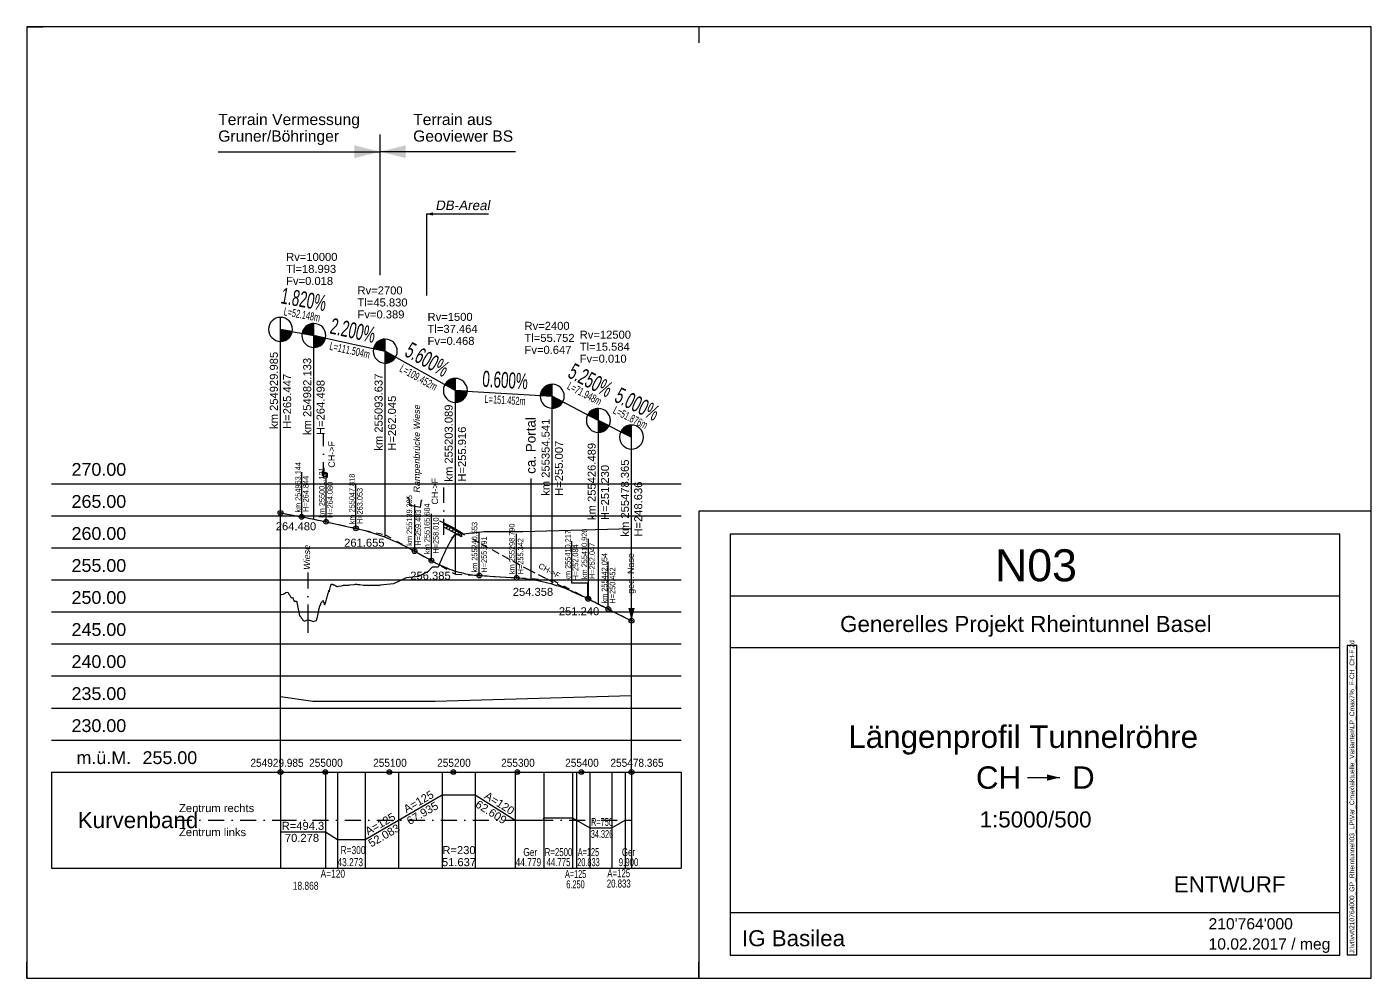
# Model space of a CAD drawing. Extents: x 2613415 to 2620765, y 1261452 to 1268028.
# Drawn here: x 2618640 to 2620740, y 1264878 to 1266363 of the extents above; entities that cross this region are included whole.
import ezdxf

# ---------------------------------------------------------------- set-up
doc = ezdxf.new("R2010")
doc.units = 0
doc.header["$LTSCALE"] = 5
for name, pattern in [('CADWORK_13', [4, 2, -2]), ('DASHDOT', [10, 5, -2.5, 0, -2.5]), ('DASHEDX2', [3.75, 2.5, -1.25])]:
    doc.linetypes.add(name, pattern=pattern)
doc.layers.get('0').update_dxf_attribs({"color": 1, "linetype": 'CONTINUOUS'})
for name, color, linetype in [('LÄNGSPROF__22', 7, 'CONTINUOUS'), ('LÄNGSPROF__26', 7, 'CONTINUOUS'), ('TB', 7, 'CONTINUOUS'), ('TERRAIN_GRUNDLAGE_PKT-WOLK', 7, 'CONTINUOUS')]:
    doc.layers.add(name, color=color, linetype=linetype)
doc.styles.add('ARIAL', font='')
doc.styles.add('HELVETICANEUE_LT_55_ROMAN', font='')
doc.styles.get("Standard").update_dxf_attribs({"font": 'MONOTXT'})
doc.styles.get('ARIAL').set_extended_font_data('Arial')
doc.styles.get('HELVETICANEUE_LT_55_ROMAN').set_extended_font_data('HelveticaNeue LT 55 Roman')
doc.linetypes.add('CADWORK_17', pattern='A,2,0,["|",STANDARD,S=6,R=170,X=3.02,Y=5.58],-2.1,-2.1,10.8', length=17)
pattern_1 = [(45, (0, 0), (3.53553391, -3.53553391), [])]

# ---------------------------------------------------------------- blocks, each defined once
blk = doc.blocks.new('CDWK_EXTR_2')
at = {"color": 0}
blk.add_solid([(0, 0), (2, 0.5), (2, -0.5)], dxfattribs=at)
blk = doc.blocks.new('CDWK_PTTYP10')
at = {"color": 0}
blk.add_circle((0, 0), 0.5, dxfattribs=at)
blk = doc.blocks.new('CDWK_PTTYP2')
at = {"color": 0}
for p, q in [((-0.5, 0), (0.5, 0)), ((0, 0.5), (0, -0.5))]:
    blk.add_line(p, q, dxfattribs=at)
blk = doc.blocks.new('CDWK_PTTYP18')
at = {"color": 0}
for radius in [0.5, 0.2]:
    blk.add_circle((0, 0), radius, dxfattribs=at)
blk = doc.blocks.new('CDWK_PTTYP4')
h = blk.add_hatch(color=0)
edge = h.paths.add_edge_path()
edge.add_arc((0, 0), 0.5, 0, 360)
blk = doc.blocks.new('CDWK_PTTYP9')
at = {"color": 0}
for radius in [0.5, 0.167]:
    blk.add_circle((0, 0), radius, dxfattribs=at)

msp = doc.modelspace()

# ---------------------------------------------------------------- hatches: boundary and pattern name
at = {"layer": 'LÄNGSPROF__22', "linetype": 'CONTINUOUS'}
for points in [[(2619035.9, 1265890.6), (2619035.9, 1265871.9, 0.362415), (2619054.3, 1265887.3)], [(2619088, 1265881.1), (2619088, 1265899.9, 0.362415), (2619069.6, 1265884.5)], [(2619088, 1265881.1), (2619088, 1265862.4, 0.352119), (2619106.3, 1265877.1)], [(2619199.5, 1265856.6), (2619199.5, 1265875.4, 0.352119), (2619181.2, 1265860.6)], [(2619199.5, 1265856.6), (2619199.5, 1265837.9, 0.271465), (2619215.9, 1265847.4)], [(2619309, 1265795.3), (2619309, 1265814.1, 0.271465), (2619292.6, 1265804.5)], [(2619460.4, 1265786.2), (2619460.4, 1265805, 0.396768), (2619441.7, 1265787.3)], [(2619309, 1265795.3), (2619309, 1265776.6, 0.396768), (2619327.7, 1265794.2)], [(2619460.4, 1265786.2), (2619460.4, 1265767.5, 0.278737), (2619477, 1265777.5)], [(2619532.4, 1265748.5), (2619532.4, 1265767.2, 0.278737), (2619515.8, 1265757.2)], [(2619532.4, 1265748.5), (2619532.4, 1265729.7, 0.284079), (2619549.1, 1265740.1)], [(2619584.2, 1265722.5), (2619584.2, 1265741.3, 0.284079), (2619567.5, 1265730.9)], [(2619101.5, 1265669.3), (2619102.9, 1265668.7), (2619108.9, 1265666.3), (2619108.9, 1265664.3), (2619102.9, 1265666.7), (2619101.5, 1265667.3)], [(2619101.5, 1265669.3), (2619102.9, 1265668.7), (2619108.9, 1265666.3), (2619108.9, 1265664.3), (2619102.9, 1265666.7), (2619101.5, 1265667.3)], [(2619291, 1265588.7), (2619304.6, 1265581.8), (2619318.4, 1265573.5), (2619318.4, 1265571.5), (2619304.6, 1265579.8), (2619291, 1265586.7)], [(2619291, 1265588.7), (2619304.6, 1265581.8), (2619318.4, 1265573.5), (2619318.4, 1265571.5), (2619304.6, 1265579.8), (2619291, 1265586.7)]]:
    msp.add_hatch(color=1, dxfattribs=at).paths.add_polyline_path(points)
h = msp.add_hatch(dxfattribs=at)
h.set_pattern_fill('ANSI31', color=1, scale=1.574813, style=0, pattern_type=2)
h.set_pattern_definition(pattern_1)
h.paths.add_polyline_path([(2619101.5, 1265667.3), (2619102.9, 1265666.7), (2619108.9, 1265664.3), (2619108.9, 1265659.3), (2619102.9, 1265661.7), (2619101.5, 1265662.3)])
h = msp.add_hatch(dxfattribs=at)
h.set_pattern_fill('ANSI31', color=1, scale=1.574813, style=0, pattern_type=2)
h.set_pattern_definition(pattern_1)
h.paths.add_polyline_path([(2619101.5, 1265667.3), (2619102.9, 1265666.7), (2619108.9, 1265664.3), (2619108.9, 1265659.3), (2619102.9, 1265661.7), (2619101.5, 1265662.3)])
h = msp.add_hatch(dxfattribs=at)
h.set_pattern_fill('ANSI31', color=1, scale=1.574813, style=0, pattern_type=2)
h.set_pattern_definition(pattern_1)
h.paths.add_polyline_path([(2619291, 1265586.7), (2619304.6, 1265579.8), (2619318.4, 1265571.5), (2619318.4, 1265566.5), (2619304.6, 1265574.8), (2619291, 1265581.7)])
h = msp.add_hatch(dxfattribs=at)
h.set_pattern_fill('ANSI31', color=1, scale=1.574813, style=0, pattern_type=2)
h.set_pattern_definition(pattern_1)
h.paths.add_polyline_path([(2619291, 1265586.7), (2619304.6, 1265579.8), (2619318.4, 1265571.5), (2619318.4, 1265566.5), (2619304.6, 1265574.8), (2619291, 1265581.7)])

# ---------------------------------------------------------------- linework, layer by layer
at = {"layer": 'LÄNGSPROF__22', "color": 9, "linetype": 'CONTINUOUS'}
for p, q in [((2619191.4, 1265975.2, 3), (2619191.4, 1266194.9, 3)), ((2618938.5, 1266168, 3), (2619191.4, 1266168, 3)), ((2619403.1, 1266168, 3), (2619191.4, 1266168, 3)), ((2619263.9, 1266070.8, 2.5), (2619360.9, 1266070.8, 2.5)), ((2618678.3, 1265649.5), (2619035.9, 1265649.5)), ((2619035.9, 1265649.5), (2619661.6, 1265649.5)), ((2618678.3, 1265599.5), (2619035.9, 1265599.5)), ((2619035.9, 1265199.5), (2619035.9, 1265604.5)), ((2619035.9, 1265599.5), (2619661.6, 1265599.5)), ((2619584.2, 1265199.5), (2619584.2, 1265579.2)), ((2618678.3, 1265549.5), (2619035.9, 1265549.5)), ((2619035.9, 1265549.5), (2619661.6, 1265549.5)), ((2618678.3, 1265499.5), (2619035.9, 1265499.5)), ((2619035.9, 1265499.5), (2619661.6, 1265499.5)), ((2618678.3, 1265449.5), (2619035.9, 1265449.5)), ((2619035.9, 1265449.5), (2619661.6, 1265449.5)), ((2618678.3, 1265399.5), (2619035.9, 1265399.5)), ((2619035.9, 1265399.5), (2619661.6, 1265399.5)), ((2618678.3, 1265349.5), (2619035.9, 1265349.5)), ((2619035.9, 1265349.5), (2619661.6, 1265349.5)), ((2618678.3, 1265299.5), (2619035.9, 1265299.5)), ((2619035.9, 1265299.5), (2619661.6, 1265299.5)), ((2618678.3, 1265249.5), (2619035.9, 1265249.5)), ((2619035.9, 1265249.5), (2619661.6, 1265249.5)), ((2618678.3, 1265199.5), (2618678.3, 1265049.5)), ((2619035.9, 1265199.5), (2619035.9, 1265049.5)), ((2619106.1, 1265199.5), (2619106.1, 1265049.5)), ((2619125, 1265199.5), (2619125, 1265049.5)), ((2619168.3, 1265199.5), (2619168.3, 1265049.5)), ((2619220.4, 1265199.5), (2619220.4, 1265049.5)), ((2619288.3, 1265199.5), (2619288.3, 1265049.5)), ((2619339.9, 1265199.5), (2619339.9, 1265049.5)), ((2619402.5, 1265199.5), (2619402.5, 1265049.5)), ((2619447.3, 1265199.5), (2619447.3, 1265049.5)), ((2619492.1, 1265199.5), (2619492.1, 1265049.5)), ((2619498.3, 1265199.5), (2619498.3, 1265049.5)), ((2619519.2, 1265199.5), (2619519.2, 1265049.5)), ((2619553.5, 1265199.5), (2619553.5, 1265049.5)), ((2619574.3, 1265199.5), (2619574.3, 1265049.5)), ((2619584.2, 1265199.5), (2619584.2, 1265049.5)), ((2619661.6, 1265199.5), (2619661.6, 1265049.5)), ((2618678.3, 1265049.5), (2619035.9, 1265049.5)), ((2619035.9, 1265049.5), (2619661.6, 1265049.5))]:
    msp.add_line(p, q, dxfattribs=at)
at = {"layer": 'LÄNGSPROF__22', "color": 1, "linetype": 'CONTINUOUS'}
for p, q in [((2619035.9, 1265604), (2619035.9, 1265890.6)), ((2619035.9, 1265890.6), (2619088, 1265881.1)), ((2619088, 1265594.3), (2619088, 1265881.1)), ((2619088, 1265881.1), (2619199.5, 1265856.6)), ((2619199.5, 1265566), (2619199.5, 1265856.6)), ((2619199.5, 1265856.6), (2619309, 1265795.3)), ((2619309, 1265508.6), (2619309, 1265795.3)), ((2619309, 1265795.3), (2619460.4, 1265786.2)), ((2619460.4, 1265493.1), (2619460.4, 1265786.2)), ((2619460.4, 1265786.2), (2619532.4, 1265748.5)), ((2619532.4, 1265461.8), (2619532.4, 1265748.5)), ((2619532.4, 1265748.5), (2619584.2, 1265722.5)), ((2619584.2, 1265435.8), (2619584.2, 1265722.5)), ((2619069, 1265597.9), (2619069, 1265667.5)), ((2619101, 1265669.5, 272), (2619101.5, 1265669.3, 272)), ((2619101, 1265669.5, 272), (2619101.5, 1265669.3, 272)), ((2619107, 1265590.3), (2619107, 1265659.1)), ((2619153.7, 1265580), (2619153.7, 1265649.3)), ((2619426.8, 1265657.6, 262.5), (2619426.8, 1265500, 256.5)), ((2619245.3, 1265617.2, 3), (2619245.3, 1265544.3)), ((2619271.6, 1265529.6), (2619271.6, 1265602.8)), ((2619284.2, 1265591.6, 264.2), (2619291, 1265588.7, 263.9)), ((2619284.2, 1265591.6, 264.2), (2619291, 1265588.7, 263.9)), ((2619318.4, 1265573.5, 262.4), (2619323.5, 1265570.1, 262.1)), ((2619318.4, 1265573.5, 262.4), (2619323.5, 1265570.1, 262.1)), ((2619346.4, 1265506.4), (2619346.4, 1265573.9)), ((2619404.7, 1265502.9), (2619404.7, 1265571.5)), ((2619516.8, 1265470), (2619516.8, 1265563.7)), ((2619547.9, 1265454), (2619547.9, 1265528.3)), ((2619584.2, 1265435.8, 3), (2619584.2, 1265489.7, 3))]:
    msp.add_line(p, q, dxfattribs=at)
at = {"layer": 'LÄNGSPROF__22', "color": 1, "linetype": 'DASHDOT'}
for p, q in [((2619102.8, 1265658.3), (2619102.8, 1265727.1)), ((2619290.8, 1265569.7), (2619290.8, 1265643.8))]:
    msp.add_line(p, q, dxfattribs=at)
at = {"layer": 'LÄNGSPROF__22', "color": 2, "linetype": 'CONTINUOUS'}
for p, q in [((2618678.3, 1265199.5), (2619035.9, 1265199.5)), ((2619035.9, 1265199.5), (2619661.6, 1265199.5))]:
    msp.add_line(p, q, dxfattribs=at)
at = {"layer": 'LÄNGSPROF__22', "color": 9, "linetype": 'DASHDOT'}
for p, q in [((2618872.5, 1265124.5), (2619035.9, 1265124.5)), ((2619035.9, 1265124.5), (2619584.2, 1265124.5))]:
    msp.add_line(p, q, dxfattribs=at)
at = {"layer": 'LÄNGSPROF__22', "color": 9, "linetype": 'CONTINUOUS', "elevation": 2.5}
msp.add_lwpolyline([(2619263.9, 1266070.8), (2619263.9, 1265973.4), (2619263.9, 1265943.6)], dxfattribs=at)
at = {"layer": 'LÄNGSPROF__22', "color": 1, "linetype": 'CONTINUOUS'}
for points in [[(2619035.9, 1265871.9), (2619035.9, 1265909.4, 1), (2619035.9, 1265871.9, 1), (2619035.9, 1265909.4)], [(2619088, 1265862.4), (2619088, 1265899.9, 1), (2619088, 1265862.4, 1), (2619088, 1265899.9)], [(2619199.5, 1265837.9), (2619199.5, 1265875.4, 1), (2619199.5, 1265837.9, 1), (2619199.5, 1265875.4)], [(2619309, 1265776.6), (2619309, 1265814.1, 1), (2619309, 1265776.6, 1), (2619309, 1265814.1)], [(2619460.4, 1265767.5), (2619460.4, 1265805, 1), (2619460.4, 1265767.5, 1), (2619460.4, 1265805)], [(2619532.4, 1265729.7), (2619532.4, 1265767.2, 1), (2619532.4, 1265729.7, 1), (2619532.4, 1265767.2)], [(2619584.2, 1265703.8), (2619584.2, 1265741.3, 1), (2619584.2, 1265703.8, 1), (2619584.2, 1265741.3)]]:
    msp.add_lwpolyline(points, format="xyb", dxfattribs=at)
for points in [[(2619035.9, 1265890.6), (2619035.9, 1265871.9, 0.362415), (2619054.3, 1265887.3)], [(2619088, 1265881.1), (2619088, 1265899.9, 0.362415), (2619069.6, 1265884.5)], [(2619088, 1265881.1), (2619088, 1265862.4, 0.352119), (2619106.3, 1265877.1)], [(2619199.5, 1265856.6), (2619199.5, 1265875.4, 0.352119), (2619181.2, 1265860.6)], [(2619199.5, 1265856.6), (2619199.5, 1265837.9, 0.271465), (2619215.9, 1265847.4)], [(2619309, 1265795.3), (2619309, 1265814.1, 0.271465), (2619292.6, 1265804.5)], [(2619460.4, 1265786.2), (2619460.4, 1265805, 0.396768), (2619441.7, 1265787.3)], [(2619309, 1265795.3), (2619309, 1265776.6, 0.396768), (2619327.7, 1265794.2)], [(2619460.4, 1265786.2), (2619460.4, 1265767.5, 0.278737), (2619477, 1265777.5)], [(2619532.4, 1265748.5), (2619532.4, 1265767.2, 0.278737), (2619515.8, 1265757.2)], [(2619532.4, 1265748.5), (2619532.4, 1265729.7, 0.284079), (2619549.1, 1265740.1)], [(2619584.2, 1265722.5), (2619584.2, 1265741.3, 0.284079), (2619567.5, 1265730.9)]]:
    msp.add_lwpolyline(points, format="xyb", close=True, dxfattribs=at)
at = {"layer": 'LÄNGSPROF__22', "color": 36, "linetype": 'CONTINUOUS', "elevation": 3}
msp.add_lwpolyline([(2619233.7, 1265628.8), (2619236, 1265628.4), (2619237.7, 1265616), (2619254.8, 1265612.8), (2619256.1, 1265624), (2619257.1, 1265623.9)], dxfattribs=at)
at = {"layer": 'LÄNGSPROF__22', "color": 1, "linetype": 'CADWORK_13'}
msp.add_lwpolyline([(2619035.9, 1265604), (2619088, 1265594.5), (2619199.5, 1265569.9), (2619309, 1265508.6), (2619460.4, 1265499.6), (2619532.4, 1265461.8), (2619584.2, 1265435.8)], dxfattribs=at)
at = {"layer": 'LÄNGSPROF__22', "color": 1, "linetype": 'DASHEDX2', "elevation": 3}
msp.add_lwpolyline([(2619525, 1265465.5), (2619497.8, 1265478.2), (2619492.8, 1265480.6), (2619490.1, 1265481.9), (2619479.3, 1265487.2), (2619450.2, 1265501.6), (2619426.7, 1265513.5), (2619345.8, 1265557.4), (2619336.1, 1265562.9)], dxfattribs=at)
at = {"layer": 'LÄNGSPROF__22', "color": 4, "linetype": 'CONTINUOUS'}
msp.add_lwpolyline([(2619035.9, 1265106.2), (2619106.1, 1265106.2), (2619125, 1265094.3), (2619168.3, 1265094.3), (2619220.4, 1265124.5), (2619288.3, 1265163.9), (2619339.9, 1265163.9), (2619402.5, 1265124.5), (2619447.3, 1265124.5), (2619447.3, 1265128.1), (2619492.1, 1265128.1), (2619498.3, 1265124.5), (2619519.2, 1265112.4), (2619553.5, 1265112.4), (2619574.3, 1265124.5), (2619584.2, 1265124.5)], dxfattribs=at)
at = {"layer": 'LÄNGSPROF__22', "color": 1, "linetype": 'CONTINUOUS'}
for points in [[(2619101.5, 1265669.3, 272), (2619102.9, 1265668.7, 271.9), (2619108.9, 1265666.3, 271.7), (2619108.9, 1265664.3, 271.5), (2619102.9, 1265666.7, 271.7), (2619101.5, 1265667.3, 271.8), (2619101.5, 1265669.3, 272)], [(2619101.5, 1265669.3, 272), (2619102.9, 1265668.7, 271.9), (2619108.9, 1265666.3, 271.7), (2619108.9, 1265664.3, 271.5), (2619102.9, 1265666.7, 271.7), (2619101.5, 1265667.3, 271.8), (2619101.5, 1265669.3, 272)], [(2619101.5, 1265667.3, 271.8), (2619102.9, 1265666.7, 271.7), (2619108.9, 1265664.3, 271.5), (2619108.9, 1265659.3, 271), (2619102.9, 1265661.7, 271.2), (2619101.5, 1265662.3, 271.3), (2619101.5, 1265667.3, 271.8)], [(2619101.5, 1265667.3, 271.8), (2619102.9, 1265666.7, 271.7), (2619108.9, 1265664.3, 271.5), (2619108.9, 1265659.3, 271), (2619102.9, 1265661.7, 271.2), (2619101.5, 1265662.3, 271.3), (2619101.5, 1265667.3, 271.8)], [(2619291, 1265588.7, 263.9), (2619304.6, 1265581.8, 263.2), (2619318.4, 1265573.5, 262.4), (2619318.4, 1265571.5, 262.2), (2619304.6, 1265579.8, 263), (2619291, 1265586.7, 263.7), (2619291, 1265588.7, 263.9)], [(2619291, 1265588.7, 263.9), (2619304.6, 1265581.8, 263.2), (2619318.4, 1265573.5, 262.4), (2619318.4, 1265571.5, 262.2), (2619304.6, 1265579.8, 263), (2619291, 1265586.7, 263.7), (2619291, 1265588.7, 263.9)], [(2619291, 1265586.7, 263.7), (2619304.6, 1265579.8, 263), (2619318.4, 1265571.5, 262.2), (2619318.4, 1265566.5, 261.7), (2619304.6, 1265574.8, 262.5), (2619291, 1265581.7, 263.2), (2619291, 1265586.7, 263.7)], [(2619291, 1265586.7, 263.7), (2619304.6, 1265579.8, 263), (2619318.4, 1265571.5, 262.2), (2619318.4, 1265566.5, 261.7), (2619304.6, 1265574.8, 262.5), (2619291, 1265581.7, 263.2), (2619291, 1265586.7, 263.7)]]:
    msp.add_polyline3d(points, close=True, dxfattribs=at)
for points in [[(2619101.5, 1265669.3, 272), (2619102.9, 1265668.7, 271.9), (2619108.9, 1265666.3, 271.7)], [(2619101.5, 1265669.3, 272), (2619102.9, 1265668.7, 271.9), (2619108.9, 1265666.3, 271.7)], [(2619035.9, 1265604, 265.4), (2619069, 1265597.9, 0), (2619073.2, 1265597.2, 0), (2619077.5, 1265596.4, 0), (2619081.7, 1265595.5, 0), (2619085.9, 1265594.7, 0), (2619090.1, 1265593.9, 0), (2619094.3, 1265593, 0), (2619098.6, 1265592.1, 0), (2619102.8, 1265591.2, 0), (2619107, 1265590.3, 0), (2619153.7, 1265580, 0), (2619158.5, 1265578.9, 0), (2619163.3, 1265577.7, 0), (2619168.2, 1265576.4, 0), (2619173, 1265575.1, 0), (2619177.8, 1265573.6, 0), (2619182.6, 1265572.1, 0), (2619187.4, 1265570.5, 0), (2619192.3, 1265568.8, 0), (2619197.1, 1265567, 0), (2619201.9, 1265565.1, 0), (2619206.7, 1265563.1, 0), (2619211.5, 1265561.1, 0), (2619216.4, 1265558.9, 0), (2619221.2, 1265556.7, 0), (2619226, 1265554.4, 0), (2619230.8, 1265552, 0), (2619235.6, 1265549.5, 0), (2619240.4, 1265547, 0), (2619245.3, 1265544.3, 0), (2619271.6, 1265529.6, 0), (2619275.1, 1265527.6, 0), (2619278.7, 1265525.8, 0), (2619282.2, 1265524, 0), (2619285.8, 1265522.3, 0), (2619289.4, 1265520.7, 0), (2619292.9, 1265519.2, 0), (2619296.5, 1265517.7, 0), (2619300.1, 1265516.3, 0), (2619303.6, 1265515.1, 0), (2619307.2, 1265513.9, 0), (2619310.8, 1265512.8, 0), (2619314.3, 1265511.8, 0), (2619317.9, 1265510.8, 0), (2619321.5, 1265510, 0), (2619325, 1265509.2, 0), (2619328.6, 1265508.5, 0), (2619332.2, 1265507.9, 0), (2619335.7, 1265507.4, 0), (2619339.3, 1265507, 0), (2619342.9, 1265506.7, 0), (2619346.4, 1265506.4, 0), (2619404.7, 1265502.9, 0), (2619409.1, 1265502.6, 0), (2619413.6, 1265502.2, 0), (2619418, 1265501.7, 0), (2619422.5, 1265501.2, 0), (2619427, 1265500.5, 0), (2619431.4, 1265499.8, 0), (2619435.9, 1265499, 0), (2619440.3, 1265498.1, 0), (2619444.8, 1265497.1, 0), (2619449.2, 1265496.1, 0), (2619453.7, 1265494.9, 0), (2619458.2, 1265493.7, 0), (2619462.6, 1265492.4, 0), (2619467.1, 1265491, 0), (2619471.5, 1265489.6, 0), (2619476, 1265488, 0), (2619480.4, 1265486.4, 0), (2619484.9, 1265484.7, 0), (2619489.4, 1265482.9, 0), (2619493.8, 1265481, 0), (2619498.3, 1265479, 0), (2619502.7, 1265477, 0), (2619507.2, 1265474.8, 0), (2619511.6, 1265472.6, 0), (2619516.1, 1265470.3, 0), (2619516.8, 1265470, 0), (2619520.3, 1265468.1, 0), (2619523.7, 1265466.3, 0), (2619527.2, 1265464.6, 0), (2619530.6, 1265462.8, 0), (2619534.1, 1265461, 0), (2619537.5, 1265459.2, 0), (2619541, 1265457.5, 0), (2619544.5, 1265455.7, 0), (2619547.9, 1265454, 0), (2619584.2, 1265435.8, 248.6)], [(2619291, 1265588.7, 263.9), (2619304.6, 1265581.8, 263.2), (2619318.4, 1265573.5, 262.4)], [(2619291, 1265588.7, 263.9), (2619304.6, 1265581.8, 263.2), (2619318.4, 1265573.5, 262.4)], [(2619516.1, 1265470.3, 3), (2619516.1, 1265494.5, 3), (2619491.2, 1265494.5, 0), (2619491.2, 1265559.9, 0)]]:
    msp.add_polyline3d(points, dxfattribs=at)
at = {"layer": 'LÄNGSPROF__22', "color": 36, "linetype": 'CONTINUOUS'}
msp.add_polyline3d([(2619035.9, 1265476.1, 252.7), (2619037.2, 1265476.5, 252.7), (2619040.5, 1265477.3, 252.8), (2619040.8, 1265477.5, 252.8), (2619042.2, 1265478.5, 252.9), (2619043.7, 1265479.5, 253), (2619044.3, 1265479.9, 253), (2619047.4, 1265480.4, 253.1), (2619047.9, 1265479.5, 253), (2619048.4, 1265478.5, 252.9), (2619048.9, 1265477.5, 252.8), (2619049.1, 1265477.2, 252.8), (2619049.6, 1265476.5, 252.7), (2619050.3, 1265475.5, 252.6), (2619050.5, 1265475.2, 252.6), (2619051, 1265474.5, 252.5), (2619051.6, 1265473.5, 252.4), (2619052.2, 1265472.5, 252.3), (2619052.7, 1265471.8, 252.2), (2619054.6, 1265471.5, 252.2), (2619054.9, 1265471.9, 252.2), (2619055.1, 1265471.5, 252.2), (2619055.3, 1265470.7, 252.1), (2619055.4, 1265470.5, 252.1), (2619055.8, 1265469.5, 252), (2619055.9, 1265469.4, 252), (2619056.3, 1265468.5, 251.9), (2619056.7, 1265467.5, 251.8), (2619057.1, 1265466.5, 251.7), (2619057.4, 1265466, 251.6), (2619058.1, 1265466.5, 251.7), (2619058.6, 1265466.8, 251.7), (2619059.2, 1265466.5, 251.7), (2619059.5, 1265466.3, 251.7), (2619060.2, 1265466.1, 251.7), (2619060.9, 1265466.5, 251.7), (2619060.9, 1265466.5, 251.7), (2619061, 1265466.5, 251.7), (2619061, 1265466.5, 251.7), (2619061.1, 1265465.9, 251.6), (2619061.2, 1265465.5, 251.6), (2619061.4, 1265464.5, 251.5), (2619061.6, 1265463.5, 251.4), (2619061.8, 1265462.5, 251.3), (2619062, 1265461.5, 251.2), (2619062.2, 1265460.5, 251.1), (2619062.4, 1265459.5, 251), (2619062.6, 1265458.5, 250.9), (2619062.8, 1265457.5, 250.8), (2619063, 1265456.5, 250.7), (2619063.2, 1265455.5, 250.6), (2619063.4, 1265454.5, 250.5), (2619063.6, 1265453.5, 250.4), (2619063.8, 1265452.5, 250.3), (2619064, 1265451.5, 250.2), (2619064.2, 1265450.5, 250.1), (2619064.4, 1265449.5, 250), (2619064.6, 1265448.5, 249.9), (2619064.8, 1265447.5, 249.8), (2619065, 1265446.5, 249.7), (2619065.2, 1265445.5, 249.6), (2619065.2, 1265445.4, 249.6), (2619065.5, 1265444.5, 249.5), (2619065.7, 1265443.5, 249.4), (2619065.9, 1265443.1, 249.4), (2619066.5, 1265443.2, 249.4), (2619067, 1265442.5, 249.3), (2619067.7, 1265441.5, 249.2), (2619068.3, 1265440.5, 249.1), (2619069, 1265439.5, 249), (2619069.7, 1265438.5, 248.9), (2619070.4, 1265437.5, 248.8), (2619071, 1265436.6, 248.7), (2619071.1, 1265436.5, 248.7), (2619072.5, 1265435.5, 248.6), (2619073.1, 1265435.1, 248.6), (2619074.3, 1265435.5, 248.6), (2619075.9, 1265436.1, 248.7), (2619077.1, 1265436.5, 248.7), (2619078.3, 1265436.9, 248.7), (2619078.9, 1265437.2, 248.8), (2619079.1, 1265437.1, 248.8), (2619081, 1265436.5, 248.7), (2619084.4, 1265435.5, 248.6), (2619087.5, 1265434.6, 248.5), (2619089.9, 1265435.5, 248.6), (2619092.2, 1265436.3, 248.7), (2619092.2, 1265436.5, 248.7), (2619092.4, 1265437.5, 248.8), (2619092.6, 1265438.5, 248.9), (2619092.7, 1265439.5, 249), (2619092.7, 1265439.5, 249), (2619093.1, 1265440.5, 249.1), (2619093.4, 1265441.5, 249.2), (2619093.5, 1265441.9, 249.2), (2619093.7, 1265442.5, 249.3), (2619094, 1265443.5, 249.4), (2619094.1, 1265443.9, 249.4), (2619094.2, 1265444.5, 249.5), (2619094.4, 1265445.5, 249.6), (2619094.6, 1265446.5, 249.7), (2619094.8, 1265447.5, 249.8), (2619095, 1265448.5, 249.9), (2619095.2, 1265449.5, 250), (2619095.4, 1265450.5, 250.1), (2619095.6, 1265451.5, 250.2), (2619095.7, 1265452.5, 250.3), (2619095.9, 1265453.1, 250.4), (2619095.9, 1265453.5, 250.4), (2619096.1, 1265454.5, 250.5), (2619096.2, 1265454.6, 250.5), (2619096.4, 1265455.5, 250.6), (2619096.6, 1265456.1, 250.7), (2619096.7, 1265456.5, 250.7), (2619096.9, 1265457.5, 250.8), (2619097.2, 1265458.5, 250.9), (2619097.4, 1265459.3, 251), (2619097.9, 1265459.4, 251), (2619097.9, 1265459.5, 251), (2619098.3, 1265460.5, 251.1), (2619098.7, 1265461.5, 251.2), (2619099, 1265462.5, 251.3), (2619099.4, 1265463.5, 251.4), (2619099.8, 1265464.4, 251.5), (2619099.9, 1265464.5, 251.5), (2619100.7, 1265465.5, 251.6), (2619101.6, 1265466.5, 251.7), (2619102.3, 1265467.4, 251.8), (2619102.6, 1265466.5, 251.7), (2619102.9, 1265465.5, 251.6), (2619103.3, 1265464.5, 251.5), (2619103.6, 1265463.5, 251.4), (2619103.9, 1265462.5, 251.3), (2619104.2, 1265461.5, 251.2), (2619104.4, 1265461, 251.2), (2619105.4, 1265460.9, 251.1), (2619105.6, 1265461.5, 251.2), (2619105.8, 1265462.5, 251.3), (2619106.1, 1265463.5, 251.4), (2619106.1, 1265463.6, 251.4), (2619106.6, 1265465.5, 251.6), (2619107.1, 1265467.3, 251.8), (2619107.6, 1265469.2, 252), (2619108.1, 1265471.1, 252.2), (2619108.6, 1265472.9, 252.3), (2619109.1, 1265474.8, 252.5), (2619109.6, 1265476.6, 252.7), (2619110.1, 1265478.5, 252.9), (2619110.6, 1265480.3, 253.1), (2619111.1, 1265482.2, 253.3), (2619111.4, 1265483.2, 253.4), (2619111.6, 1265482.7, 253.3), (2619112.1, 1265481.4, 253.2), (2619112.2, 1265481.1, 253.2), (2619112.6, 1265482.6, 253.3), (2619113.1, 1265484.8, 253.5), (2619113.6, 1265487, 253.8), (2619114.1, 1265489.2, 254), (2619114.3, 1265490.3, 254.1), (2619114.6, 1265491.1, 254.2), (2619115.1, 1265492.8, 254.3), (2619115.1, 1265492.8, 254.3), (2619115.6, 1265492.8, 254.3), (2619116.1, 1265492.7, 254.3), (2619116.4, 1265492.7, 254.3), (2619116.6, 1265492.7, 254.3), (2619117.1, 1265492.5, 254.3), (2619117.6, 1265492.3, 254.3), (2619118, 1265492.2, 254.3), (2619118.5, 1265492, 254.3), (2619119, 1265491.9, 254.2), (2619119.5, 1265491.7, 254.2), (2619119.5, 1265491.7, 254.2), (2619120, 1265491.5, 254.2), (2619120.5, 1265491.2, 254.2), (2619121, 1265490.9, 254.1), (2619121.5, 1265490.7, 254.1), (2619122, 1265490.4, 254.1), (2619122.5, 1265490.2, 254.1), (2619123, 1265489.9, 254), (2619123.5, 1265489.7, 254), (2619124, 1265489.4, 254), (2619124.5, 1265489.1, 254), (2619124.6, 1265489.1, 254), (2619124.6, 1265489.1, 254), (2619124.7, 1265489.1, 254), (2619125, 1265489.2, 254), (2619126.5, 1265489.5, 254), (2619130.9, 1265490.5, 254.1), (2619134.5, 1265491.3, 254.2), (2619135.9, 1265491.3, 254.2), (2619142.4, 1265491.5, 254.2), (2619142.5, 1265491.5, 254.2), (2619144.3, 1265491.8, 254.2), (2619151.2, 1265492.4, 254.3), (2619152.9, 1265492.6, 254.3), (2619155, 1265492.6, 254.3), (2619156, 1265492.5, 254.3), (2619159.8, 1265492.1, 254.3), (2619165.5, 1265491.5, 254.2), (2619166.2, 1265491.4, 254.2), (2619168.1, 1265491.2, 254.2), (2619168.8, 1265491.2, 254.2), (2619169.8, 1265491.2, 254.2), (2619170.8, 1265491.2, 254.2), (2619171, 1265491.1, 254.2), (2619171.8, 1265491.1, 254.2), (2619172.8, 1265491.1, 254.2), (2619173.6, 1265491, 254.2), (2619174.8, 1265491.1, 254.2), (2619176.3, 1265491.1, 254.2), (2619177.8, 1265491.1, 254.2), (2619179.3, 1265491.2, 254.2), (2619180.8, 1265491.2, 254.2), (2619181.9, 1265491.2, 254.2), (2619183.8, 1265491.3, 254.2), (2619185.8, 1265491.3, 254.2), (2619187.8, 1265491.4, 254.2), (2619190.3, 1265491.4, 254.2), (2619191.4, 1265491.4, 254.2)], dxfattribs=at)
at = {"layer": 'LÄNGSPROF__22', "color": 251, "linetype": 'CADWORK_17', "ltscale": 0.25}
msp.add_polyline3d([(2619584.2, 1265318.7, 236.9), (2619277.5, 1265309.5, 236), (2619086.5, 1265309.5, 236), (2619035.9, 1265317.2, 236.8)], dxfattribs=at)
at = {"layer": 'LÄNGSPROF__26', "color": 9, "linetype": 'DASHDOT', "elevation": 2.5}
msp.add_lwpolyline([(2619078.6, 1265511.2), (2619078.6, 1265442), (2619078.6, 1265412.2)], dxfattribs=at)
at = {"layer": 'TB', "color": 7, "linetype": 'CONTINUOUS'}
for p, q in [((2618639.6, 1266362.8, 3), (2618639.6, 1266337.8, 3)), ((2618639.6, 1266362.8, 3), (2618664.6, 1266362.8, 3)), ((2619689.6, 1266362.8, 3), (2619689.6, 1266337.8, 3)), ((2620739.6, 1266362.8, 3), (2620714.6, 1266362.8, 3)), ((2619738.3, 1265474.4), (2620691, 1265474.4)), ((2620717.1, 1265397.2), (2620702.1, 1265397.2)), ((2620702.1, 1265397.2), (2620702.1, 1264914.2)), ((2620717.1, 1264914.2), (2620717.1, 1265397.2)), ((2619738.3, 1265394.1), (2620691, 1265394.1)), ((2620202.9, 1265190.9, 2.5), (2620253.1, 1265190.9, 2.5)), ((2619738.3, 1264980.3), (2620691, 1264980.3)), ((2620702.1, 1264914.2), (2620717.1, 1264914.2)), ((2618639.6, 1264877.8, 3), (2618639.6, 1264902.8, 3)), ((2619689.6, 1264877.8, 3), (2619689.6, 1264902.8, 3))]:
    msp.add_line(p, q, dxfattribs=at)
at = {"layer": 'TB', "color": 7, "linetype": 'CONTINUOUS', "elevation": 3}
msp.add_lwpolyline([(2618639.6, 1264877.8), (2620739.6, 1264877.8), (2620739.6, 1266362.8), (2618639.6, 1266362.8), (2618639.6, 1264877.8)], dxfattribs=at)
at = {"layer": 'TB', "color": 7, "linetype": 'CONTINUOUS'}
for points in [[(2619689.6, 1264877.8), (2620739.6, 1264877.8), (2620739.6, 1265606.9), (2619689.6, 1265606.9)], [(2619738.3, 1264913.8), (2620691, 1264913.8), (2620691, 1265571), (2619738.3, 1265571)]]:
    msp.add_lwpolyline(points, close=True, dxfattribs=at)
at = {"layer": 'TERRAIN_GRUNDLAGE_PKT-WOLK', "color": 36, "linetype": 'CONTINUOUS'}
msp.add_polyline3d([(2619584.2, 1265579.2, 263), (2619414.2, 1265574.5, 262.5), (2619354.1, 1265574.5, 262.5), (2619307.4, 1265569.5, 262), (2619303.9, 1265564.5, 261.5), (2619301, 1265559.5, 261), (2619298.2, 1265554.5, 260.5), (2619295.6, 1265549.5, 260), (2619293.1, 1265544.5, 259.5), (2619290.8, 1265539.5, 259), (2619288.4, 1265534.5, 258.5), (2619286.2, 1265529.5, 258), (2619284, 1265524.5, 257.5), (2619282, 1265519.5, 257), (2619272.6, 1265519.5, 3), (2619266.7, 1265512.7, 3), (2619251.3, 1265505, 3), (2619232.1, 1265502.8, 3), (2619212.4, 1265493.6, 3), (2619191.4, 1265491.4, 3)], dxfattribs=at)

# ---------------------------------------------------------------- block references
at = {"layer": 'LÄNGSPROF__22', "color": 9, "linetype": 'CONTINUOUS', "xscale": 20, "yscale": 20, "zscale": 20, "rotation": 180}
msp.add_blockref('CDWK_EXTR_2', (2619191.4, 1266168, 3), dxfattribs=at)
at = {"layer": 'LÄNGSPROF__22', "color": 9, "linetype": 'CONTINUOUS'}
for p, xscale, yscale, zscale in [((2619191.4, 1266168, 3), 20, 20, 20), ((2619263.9, 1266070.8, 2.5), 5, 5, 5)]:
    msp.add_blockref('CDWK_EXTR_2', p, dxfattribs=dict(at, xscale=xscale, yscale=yscale, zscale=zscale))
at = {"layer": 'LÄNGSPROF__22', "color": 1}
for name, p, xscale, yscale in [('CDWK_PTTYP2', (2619102.9, 1265668.7, 271.9), 0.39999999, 0.39999999), ('CDWK_PTTYP2', (2619102.9, 1265668.7, 271.9), 0.39999999, 0.39999999), ('CDWK_PTTYP9', (2619035.9, 1265604, 265.4), 7.5, 7.5), ('CDWK_PTTYP9', (2619069, 1265597.9, 264.8), 7.5, 7.5), ('CDWK_PTTYP10', (2619102.9, 1265590.5, 264.1), 1.59999996, 1.59999996), ('CDWK_PTTYP10', (2619102.9, 1265590.5, 264.1), 1.59999996, 1.59999996), ('CDWK_PTTYP9', (2619107, 1265590.3, 264.1), 7.5, 7.5), ('CDWK_PTTYP9', (2619153.7, 1265580, 263.1), 7.5, 7.5), ('CDWK_PTTYP10', (2619304.6, 1265565.5, 261.6), 1.59999996, 1.59999996), ('CDWK_PTTYP10', (2619304.6, 1265565.5, 261.6), 1.59999996, 1.59999996), ('CDWK_PTTYP2', (2619304.6, 1265581.8, 263.2), 0.39999999, 0.39999999), ('CDWK_PTTYP2', (2619304.6, 1265581.8, 263.2), 0.39999999, 0.39999999), ('CDWK_PTTYP9', (2619245.3, 1265544.3, 259.5), 7.5, 7.5), ('CDWK_PTTYP9', (2619271.6, 1265529.6, 258), 7.5, 7.5), ('CDWK_PTTYP9', (2619346.4, 1265506.4, 255.7), 7.5, 7.5), ('CDWK_PTTYP9', (2619404.7, 1265502.9, 255.3), 7.5, 7.5), ('CDWK_PTTYP9', (2619516.1, 1265470.3, 252.1), 7.5, 7.5), ('CDWK_PTTYP9', (2619516.8, 1265470, 252), 7.5, 7.5), ('CDWK_PTTYP9', (2619547.9, 1265454, 250.5), 7.5, 7.5), ('CDWK_PTTYP9', (2619584.2, 1265435.8, 248.6), 7.5, 7.5)]:
    msp.add_blockref(name, p, dxfattribs=dict(at, xscale=xscale, yscale=yscale))
at = {"layer": 'LÄNGSPROF__22', "color": 190, "xscale": 1.59999996, "yscale": 1.59999996}
for name, p in [('CDWK_PTTYP4', (2619035.9, 1265604, 265.4)), ('CDWK_PTTYP10', (2619584.2, 1265435.8, 248.6))]:
    msp.add_blockref(name, p, dxfattribs=at)
at = {"layer": 'LÄNGSPROF__22', "color": 1, "linetype": 'CONTINUOUS', "xscale": 10, "yscale": 10, "zscale": 10, "rotation": 90}
msp.add_blockref('CDWK_EXTR_2', (2619584.2, 1265435.8, 3), dxfattribs=at)
at = {"layer": 'LÄNGSPROF__22', "color": 9, "xscale": 7.5, "yscale": 7.5}
for p in [(2619035.9, 1265199.5), (2619105.9, 1265199.5), (2619205.9, 1265199.5), (2619305.9, 1265199.5), (2619405.9, 1265199.5), (2619505.9, 1265199.5), (2619584.2, 1265199.5)]:
    msp.add_blockref('CDWK_PTTYP18', p, dxfattribs=at)
at = {"layer": 'TB', "color": 7, "linetype": 'CONTINUOUS', "xscale": 10, "yscale": 10, "zscale": 10, "rotation": 180}
msp.add_blockref('CDWK_EXTR_2', (2620253.1, 1265190.9, 2.5), dxfattribs=at)

# ---------------------------------------------------------------- texts
at = {"layer": 'LÄNGSPROF__22', "color": 9, "style": 'ARIAL'}
for s, height, p in [('Terrain Vermessung', 17.5, (2618938.5, 1266209.6)), ('Terrain aus', 17.5, (2619243.1, 1266209.6)), ('Gruner/Böhringer', 17.5, (2618938.5, 1266183.7)), ('Geoviewer BS', 17.5, (2619243.1, 1266183.7)), (' Zentrum rechts', 12.5, (2618872.5, 1265137)), (' Zentrum links', 12.5, (2618872.5, 1265099.5)), ('R=494.3', 12.5, (2619037.7, 1265109.3)), ('70.278', 12.5, (2619042.7, 1265090.5)), ('R=230', 12.5, (2619288.7, 1265071.4)), ('51.637', 12.5, (2619288, 1265052.6))]:
    msp.add_text(s, height=height, dxfattribs=at).set_placement(p)
at = {"layer": 'LÄNGSPROF__22', "color": 9, "style": 'HELVETICANEUE_LT_55_ROMAN', "oblique": 10}
msp.add_text('DB-Areal', height=15, dxfattribs=at).set_placement((2619277.7, 1266076.8))
at = {"layer": 'LÄNGSPROF__22', "color": 1, "style": 'ARIAL'}
for s, p in [('Rv=10000', (2619044.7, 1265997.5)), ('Tl=18.993', (2619044.7, 1265978.8)), ('Fv=0.018', (2619044.7, 1265960)), ('Rv=2700', (2619156.2, 1265945.2)), ('Tl=45.830', (2619156.2, 1265926.4)), ('Fv=0.389', (2619156.2, 1265907.7)), ('Rv=1500', (2619265.6, 1265903.9)), ('Rv=2400', (2619417.1, 1265889.9)), ('Tl=37.464', (2619265.6, 1265885.2)), ('Tl=55.752', (2619417.1, 1265871.1)), ('Rv=12500', (2619503.3, 1265876.1)), ('Fv=0.468', (2619265.6, 1265866.4)), ('Fv=0.647', (2619417.1, 1265852.4)), ('Tl=15.584', (2619503.3, 1265857.3)), ('Fv=0.010', (2619503.3, 1265838.6)), ('264.480', (2619028.5, 1265577)), ('261.655', (2619135.3, 1265551.3)), ('256.385', (2619238.6, 1265499.9)), ('254.358', (2619398.7, 1265474.6)), ('251.240', (2619470.7, 1265444.3))]:
    msp.add_text(s, height=12.5, dxfattribs=at).set_placement(p)
for s, height, rotation, width, p in [('1.820%', 25, 349.6851, 0.6, (2619035, 1265931.5)), ('L=52.148m', 12.5, 349.6851, 0.6, (2619040, 1265912.8)), ('2.200%', 25, 347.5925, 0.6, (2619111.7, 1265884.5)), ('L=111.504m', 12.5, 347.5925, 0.6, (2619111.6, 1265858.9)), ('5.600%', 25, 330.7512, 0.6, (2619228.1, 1265850.1)), ('5.250%', 25, 332.3005, 0.6, (2619483, 1265816.7)), ('L=109.452m', 12.5, 330.7512, 0.6, (2619220.6, 1265825.7)), ('0.600%', 25, 356.5664, 0.6, (2619350.6, 1265801.2)), ('L=71.948m', 12.5, 332.3005, 0.6, (2619482.5, 1265798.2)), ('5.000%', 25, 333.4349, 0.6, (2619555.9, 1265778.7)), ('L=151.452m', 12.5, 356.5664, 0.6, (2619354.5, 1265775.9)), ('L=51.876m', 12.5, 333.4349, 0.6, (2619554, 1265760.1)), ('km 254963.144', 8.75, 90, 0.75, (2619067.6, 1265604.6)), ('H=264.844', 8.75, 90, 0.75, (2619079.6, 1265605.6)), ('km 255001.121', 8.75, 90, 0.75, (2619104.9, 1265596.2)), ('km 255047.818', 8.75, 90, 0.75, (2619151.9, 1265586.4)), ('H=264.080', 8.75, 90, 0.75, (2619117.6, 1265596.2)), ('H=263.053', 8.75, 90, 0.75, (2619164.1, 1265586.8)), ('km 255139.395', 8.75, 90, 0.75, (2619241.5, 1265552.9)), ('H=259.483', 8.75, 90, 0.75, (2619255.3, 1265552.9)), ('km 255165.684', 8.75, 90, 0.75, (2619269.1, 1265539.9)), ('H=258.010', 8.75, 90, 0.75, (2619282.9, 1265540.6)), ('km 255240.553', 8.75, 90, 0.75, (2619343.4, 1265511)), ('km 255298.790', 8.75, 90, 0.75, (2619401.8, 1265508.6)), ('H=255.691', 8.75, 90, 0.75, (2619358.2, 1265511)), ('H=255.342', 8.75, 90, 0.75, (2619415.2, 1265508.3)), ('km 255410.217', 8.75, 90, 0.75, (2619489.2, 1265498.3)), ('km 255410.926', 8.75, 90, 0.75, (2619514.9, 1265500.7)), ('H=252.047', 8.75, 90, 0.75, (2619526.9, 1265501)), ('H=252.084', 8.75, 90, 0.75, (2619500.9, 1265498.6)), ('km 255442.054', 8.75, 90, 0.75, (2619546.3, 1265462.6)), ('H=250.452', 8.75, 90, 0.75, (2619558.9, 1265462.6))]:
    msp.add_text(s, height=height, rotation=rotation, dxfattribs=dict(at, width=width)).set_placement(p)
for s, height, p in [('km 254929.985', 12.5, (2619031.7, 1265735.2)), ('km 254982.133', 12.5, (2619083.8, 1265725.7)), ('H=265.447', 12.5, (2619052.5, 1265735.2)), ('km 255093.637', 12.5, (2619195.3, 1265701.2)), ('H=264.498', 12.5, (2619104.7, 1265725.7)), ('H=262.045', 12.5, (2619216.2, 1265701.2)), ('km 255203.089', 12.5, (2619304.8, 1265652.9)), ('H=255.916', 12.5, (2619325.6, 1265652.9)), ('km 255354.541', 12.5, (2619456.2, 1265630.8)), ('H=255.007', 12.5, (2619477.1, 1265630.8)), ('km 255426.489', 12.5, (2619528.2, 1265593)), ('H=251.230', 12.5, (2619549, 1265593)), ('km 255478.365', 12.5, (2619580.1, 1265567.1)), ('H=248.636', 12.5, (2619600.9, 1265567.1)), ('geo. Nase', 10, (2619588, 1265477.7))]:
    msp.add_text(s, height=height, rotation=90, dxfattribs=at).set_placement(p)
at = {"layer": 'LÄNGSPROF__22', "color": 9, "style": 'ARIAL', "oblique": 10}
msp.add_text('Rampenbrücke Wiese', height=10, rotation=90, dxfattribs=at).set_placement((2619253.7, 1265635.2))
at = {"layer": 'LÄNGSPROF__22', "color": 5, "style": 'ARIAL'}
for s, height, p in [('270.00', 20, (2618709.4, 1265662)), ('265.00', 20, (2618709.4, 1265612)), ('260.00', 20, (2618709.4, 1265562)), ('255.00', 20, (2618709.4, 1265512)), ('250.00', 20, (2618709.4, 1265462)), ('245.00', 20, (2618709.4, 1265412)), ('240.00', 20, (2618709.4, 1265362)), ('235.00', 20, (2618709.4, 1265312)), ('230.00', 20, (2618709.4, 1265262)), (' m.ü.M.', 20, (2618709.4, 1265212)), ('255.00', 20, (2618820.3, 1265212)), (' Kurvenband', 25, (2618709.4, 1265112))]:
    msp.add_text(s, height=height, dxfattribs=at).set_placement(p)
at = {"layer": 'LÄNGSPROF__22', "color": 5, "style": 'ARIAL', "width": 0.9}
for s, p in [('254929.985', (2618988.9, 1265207.7)), ('255000', (2619080.6, 1265207.7)), ('255100', (2619180.6, 1265207.7)), ('255200', (2619280.6, 1265207.7)), ('255300', (2619380.6, 1265207.7)), ('255400', (2619480.6, 1265207.7)), ('255478.365', (2619551.3, 1265207.7))]:
    msp.add_text(s, height=12.5, dxfattribs=at).set_placement(p)
at = {"layer": 'LÄNGSPROF__22', "color": 9, "style": 'ARIAL'}
for s, rotation, p in [('A=125', 30.0966, (2619232.6, 1265135.2)), ('A=120', 327.8339, (2619353.1, 1265159.2)), ('67.935', 30.0966, (2619237.6, 1265116.5)), ('62.609', 327.8339, (2619338.9, 1265146)), ('A=125', 30.0966, (2619172.6, 1265100.4)), ('52.083', 30.0966, (2619177.6, 1265081.7))]:
    msp.add_text(s, height=12.5, rotation=rotation, dxfattribs=at).set_placement(p)
for s, width, p in [('R=750', 0.6, (2619521.1, 1265115.3)), ('34.326', 0.6, (2619520.6, 1265096.5)), ('R=300', 0.75, (2619129.7, 1265071.4)), ('43.273', 0.75, (2619124.8, 1265052.6)), ('44.779', 0.75, (2619403.1, 1265052.6)), ('Ger', 0.75, (2619415.2, 1265068.3)), ('R=2500', 0.7, (2619448.6, 1265068.3)), ('44.775', 0.7, (2619451.4, 1265052.6)), ('20.833', 0.6, (2619499.5, 1265052.6)), ('A=125', 0.6, (2619500.2, 1265068.3)), ('9.900', 0.7, (2619564.3, 1265052.6)), ('Ger', 0.7, (2619569.3, 1265068.3)), ('A=120', 0.75, (2619098.5, 1265034.6)), ('A=125', 0.6, (2619480.2, 1265034.1)), ('A=125', 0.7, (2619546.4, 1265035.3)), ('18.868', 0.75, (2619055.1, 1265015.8)), ('6.250', 0.6, (2619482.4, 1265018)), ('20.833', 0.7, (2619545.6, 1265019.2))]:
    msp.add_text(s, height=12.5, dxfattribs=dict(at, width=width)).set_placement(p)
at = {"layer": 'LÄNGSPROF__22', "color": 4, "attachment_point": 1}
for s, insert, char_height, width, rotation in [('\\fArial|b0|i0|c0|p18;\\H15;\\W1;\\C1;ca. Portal', (2619419.3, 1265665.1), 15, 92.898, 90), ('\\fArial|b0|i0|c0|p18;\\H10;\\W1;\\C1;CH->F', (2619110.7, 1265674.7, 3), 10, 40.828, 90), ('\\fArial|b0|i0|c0|p18;\\H10;\\W1;\\C1;CH->F', (2619272, 1265617.1, 3), 10, 40.828, 90), ('\\fArial|b0|i0|c0|p18;\\H8.75;\\W1;\\C1;CH->F', (2619442, 1265526.3, 3), 8.75, 35.731, 331.6842)]:
    msp.add_mtext(s, dxfattribs=dict(at, insert=insert, char_height=char_height, width=width, rotation=rotation))
at = {"layer": 'LÄNGSPROF__26', "color": 9, "style": 'HELVETICANEUE_LT_55_ROMAN', "oblique": 10}
msp.add_text('Wiese', height=10, rotation=90, dxfattribs=at).set_placement((2619082.1, 1265514.6))
at = {"layer": 'TB', "color": 7, "style": 'ARIAL'}
for s, height, p in [('N03', 50, (2620152, 1265497.3)), ('Generelles Projekt Rheintunnel Basel', 25, (2619910.1, 1265418.2)), ('Längenprofil Tunnelröhre', 35, (2619923, 1265237.2)), ('1:5000/500', 25, (2620128.1, 1265113.1)), ("210'764'000", 17.5, (2620485.7, 1264953.9)), ('IG Basilea', 25, (2619756.7, 1264927.6)), ('10.02.2017 / meg', 17.5, (2620485.7, 1264922.4))]:
    msp.add_text(s, height=height, dxfattribs=at).set_placement(p)
for s, height, rotation, p in [('J:\\vt\\vvt\\210764000_GP_Rheintunnel\\03_LP\\Var_Cmax\\aktuelle_Varianten\\LP_Cmax7%_F-CH_CH-F.2d', 7.5, 90, (2620713.4, 1264916.1)), ('CH', 35, 360, (2620122.3, 1265173.4)), ('D', 35, 360, (2620272.5, 1265173.4))]:
    msp.add_text(s, height=height, rotation=rotation, dxfattribs=at).set_placement(p)
at = {"layer": 'TB', "color": 4, "insert": (2620431.4, 1265036.8, 2.5), "char_height": 25, "width": 224.981, "attachment_point": 1}
msp.add_mtext('\\fArial|b0|i0|c0|p18;\\H25;\\W1;\\C1;ENTWURF', dxfattribs=at)

doc.saveas('drawing.dxf')
